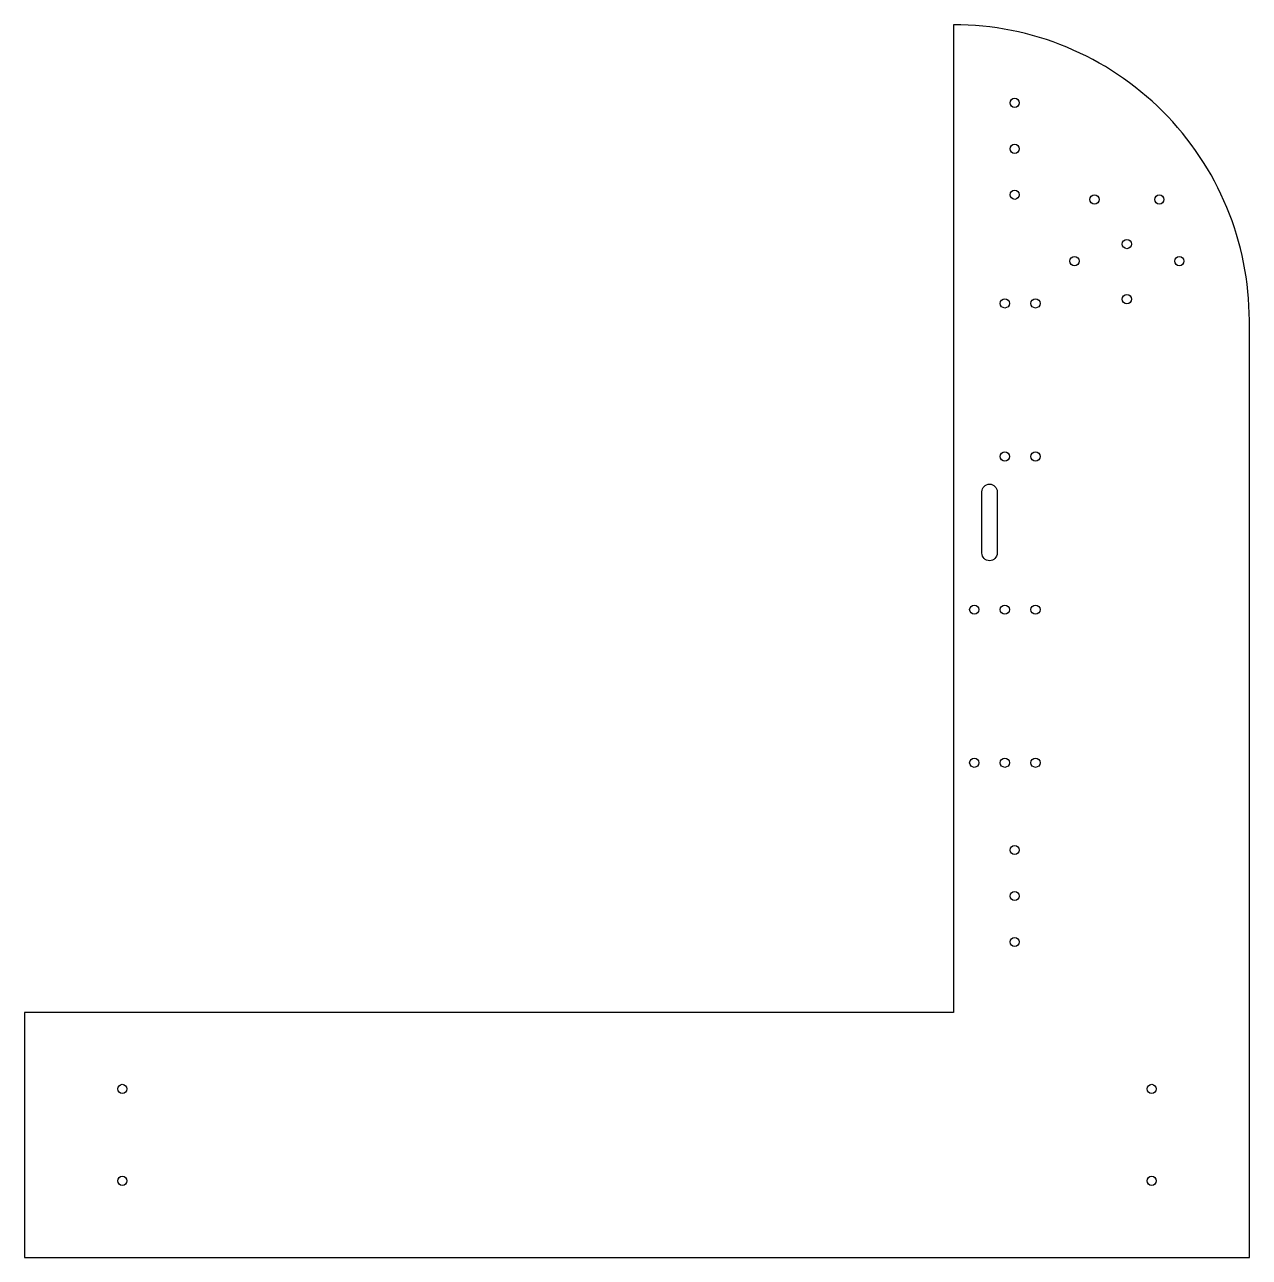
# Model space of a CAD drawing. Header units: millimetres. Extents: x -100 to 300, y -40 to 363.
import ezdxf

# ---------------------------------------------------------------- set-up
doc = ezdxf.new("R2010")
doc.units = ezdxf.units.MM
doc.layers.get('0').update_dxf_attribs({"linetype": 'CONTINUOUS'})

msp = doc.modelspace()

# ---------------------------------------------------------------- linework, layer by layer
for points in [[(-100, -40), (300, -40), (300, 265.89, 0.414214), (203.35, 362.54), (203.35, 40), (-100, 40)], [(212.65, 190), (212.65, 210, -1), (217.65, 210), (217.65, 190, -1)]]:
    msp.add_lwpolyline(points, format="xyb", close=True)
for centre in [(223.35, 337), (223.35, 322), (223.35, 307), (249.42, 305.46), (270.58, 305.46), (260, 290.89), (242.88, 285.33), (277.12, 285.33), (260, 272.89), (220.15, 271.51), (230.15, 271.51), (220.15, 221.51), (230.15, 221.51), (210.15, 171.51), (220.15, 171.51), (230.15, 171.51), (210.15, 121.51), (220.15, 121.51), (230.15, 121.51), (223.35, 93), (223.35, 78), (223.35, 63), (-68.1, 15), (268.1, 15), (-68.1, -15), (268.1, -15)]:
    msp.add_circle(centre, 1.5)

doc.saveas('drawing.dxf')
